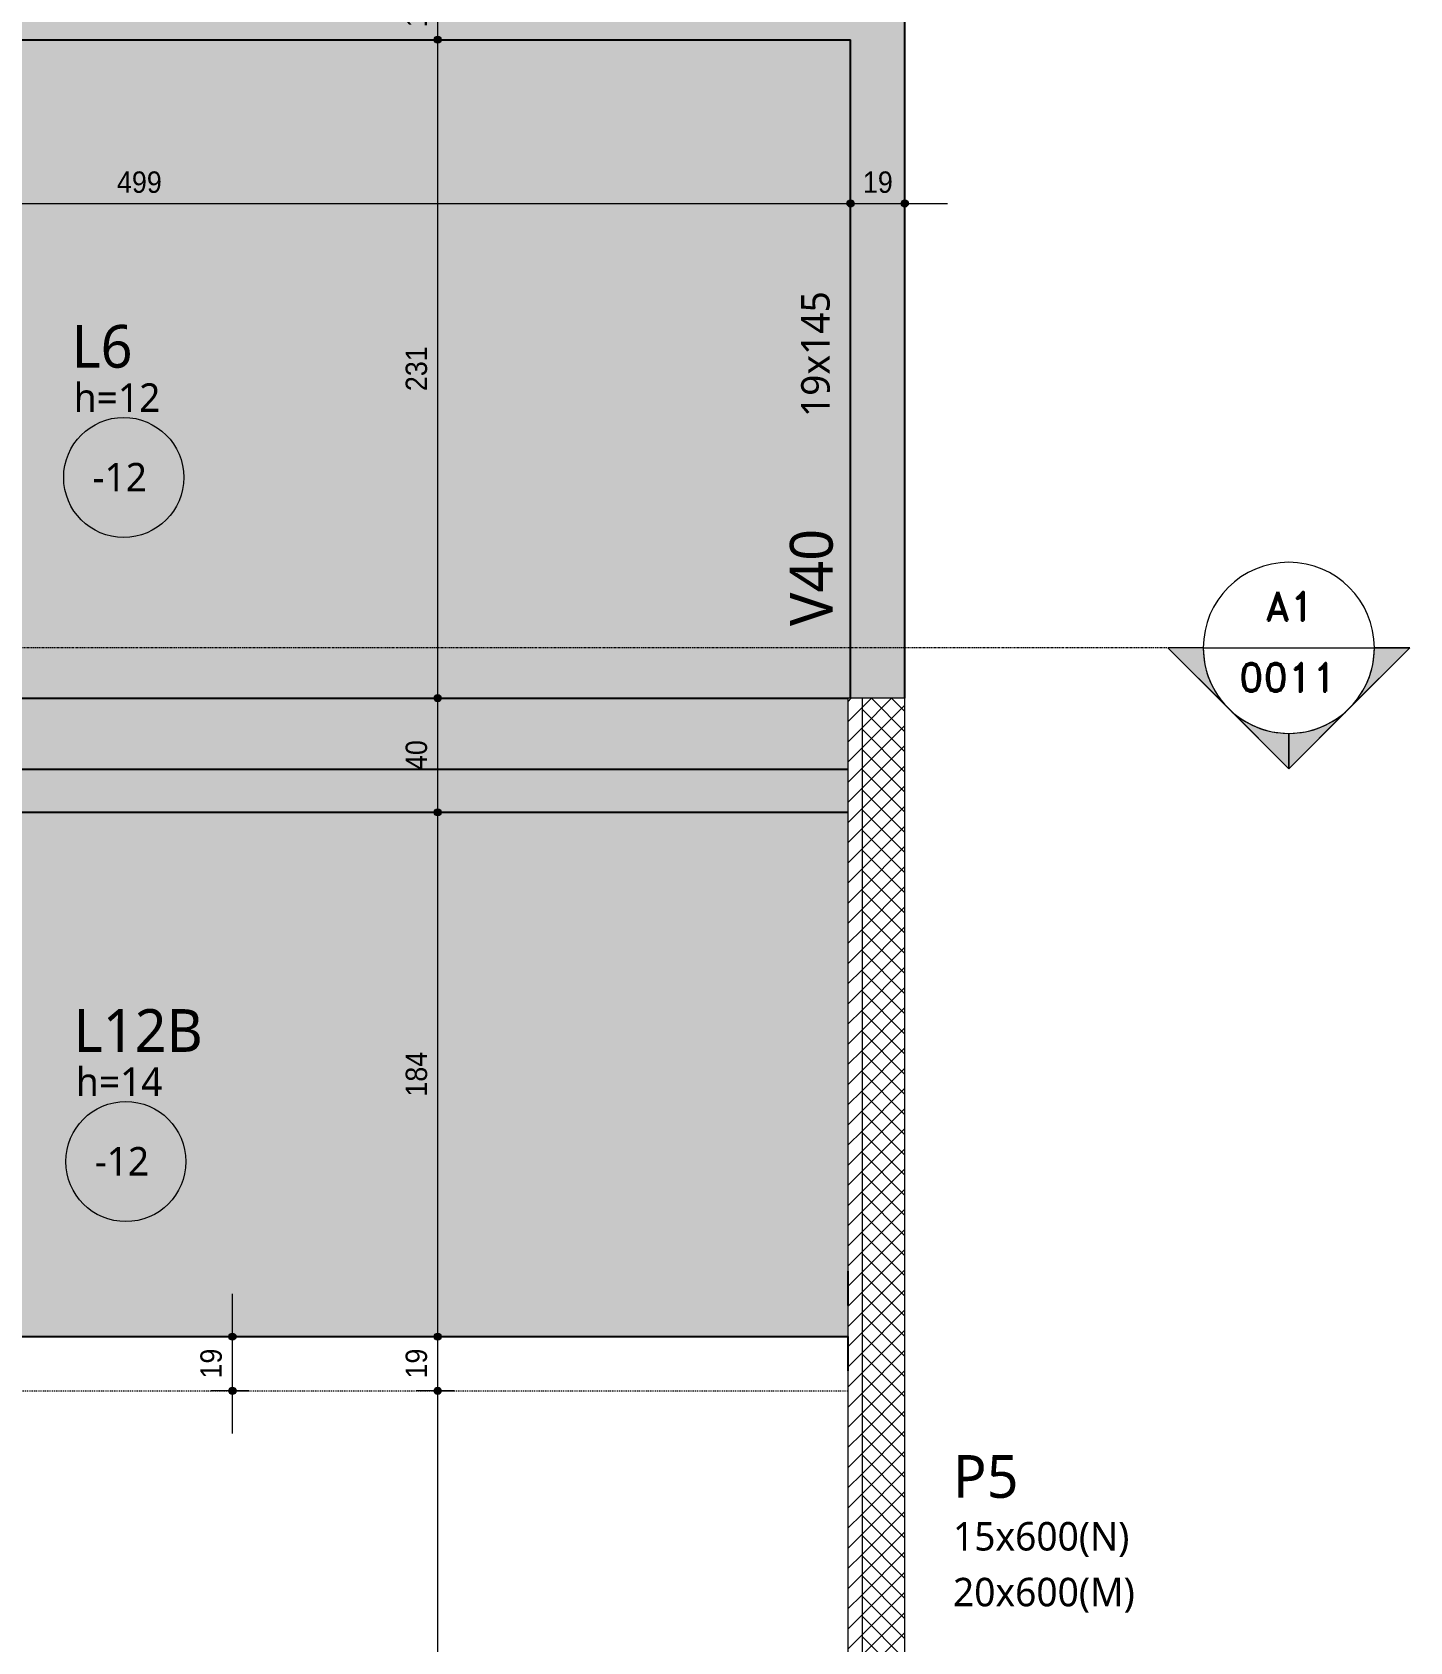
# Model space of a CAD drawing. Extents: x -1981 to 38708, y -3196 to 88064.
# Drawn here: x 1042 to 1525, y 376 to 941 of the extents above; entities that cross this region are included whole.
import ezdxf

# ---------------------------------------------------------------- set-up
doc = ezdxf.new("R2010")
doc.units = 0
for name, pattern in [('Aligning Line', [0.635, 0.3175, -0.3175]), ('Centro de 6 mm', [1.32, 0.6, -0.24, 0.24, -0.24]), ('Hidden', [0.714375, 0.47625, -0.238125]), ('Traço', [0.635, 0.3175, -0.3175])]:
    doc.linetypes.add(name, pattern=pattern)
for name, color, linetype, lineweight in [('A-ANNO-DIMS', 7, 'Continuous', 9), ('A-ANNO-DIMS-50', 7, 'Continuous', 9), ('A-DETL', 7, 'Hidden', 18), ('A-DETL-GENF', 7, 'Continuous', 18), ('A-DETL-THIN', 7, 'Continuous', 25), ('A-FLOR', 7, 'Continuous', 25), ('A-FLOR-IDEN', 7, 'Continuous', 9), ('G-ANNO-SYMB', 7, 'Continuous', 9), ('S-BEAM', 7, 'Continuous', 25), ('S-BEAM-HDLN', 7, 'Traço', 25), ('S-BEAM-IDEN', 7, 'Continuous', 9), ('S-COLS-IDEN', 7, 'Continuous', 9)]:
    doc.layers.add(name, color=color, linetype=linetype, lineweight=lineweight)
doc.styles.add('Arial_1', font='arial.ttf', dxfattribs={"width": 0.9, "height": 7.5})
doc.styles.add('Gadugi_1', font='gadugi.ttf', dxfattribs={"height": 15})
doc.styles.add('Gadugi_2', font='gadugi.ttf', dxfattribs={"height": 10})
doc.styles.add('RomanD', font='romand__.ttf', dxfattribs={"height": 10})
doc.dimstyles.new('PED_1_5mm_ESQ', dxfattribs={"dimscale": 30.48, "dimtxt": 7.651945, "dimasz": 0.328084, "dimexe": 0.246063, "dimexo": 0.246063, "dimgap": 0.049213, "dimtad": 1, "dimdec": 1, "dimrnd": 0.5, "dimdsep": 46, "dimtxsty": 'Arial_1', "dimblk1": 'DOTSMALL', "dimblk2": 'DOTSMALL', "dimsah": 1, "dimcen": 0.09, "dimdle": 0.492126, "dimazin": 0, "dimtfac": 1, "dimtdec": 4, "dimtix": 1, "dimtmove": 0, "dimatfit": 3, "dimfxl": 1, "dimtvp": 1, "dimtolj": 1, "dimtzin": 0, "dimarcsym": 2})

# ---------------------------------------------------------------- blocks, each defined once
blk = doc.blocks.new('PED_TAG_LAJE_R03 - TÍTULO_ESPESSURA_REBAIXO-2582888-PL D 001 - FORMA DO 1º PAVIMENTO')
at = {"layer": 'A-FLOR-IDEN'}
blk.add_circle((-0.108, -0.761), 0.421, dxfattribs=at)
blk = doc.blocks.new('Corte - M_Cabeça do corte - Preenchida-2060824-PL D 001 - FORMA DO 1º PAVIMENTO')
at = {"layer": 'G-ANNO-SYMB'}
h = blk.add_hatch(color=256, dxfattribs=at)
edge = h.paths.add_edge_path(flags=0)
edge.add_line((-0.6, 0.849), (-0.6, 0.6))
edge.add_arc((-0.6, 0), 0.6, 90, 135)
edge.add_line((-1.024, 0.424), (-0.6, 0.849))
h = blk.add_hatch(color=256, dxfattribs=at)
edge = h.paths.add_edge_path(flags=0)
edge.add_line((-0.6, 0.849), (-0.176, 0.424))
edge.add_arc((-0.6, 0), 0.6, 45, 90)
edge.add_line((-0.6, 0.6), (-0.6, 0.849))
h = blk.add_hatch(color=256, dxfattribs=at)
edge = h.paths.add_edge_path(flags=0)
edge.add_line((-1.449, 0), (-1.024, 0.424))
edge.add_arc((-0.6, 0), 0.6, 135, 180)
edge.add_line((-1.2, 0), (-1.449, 0))
h = blk.add_hatch(color=256, dxfattribs=at)
edge = h.paths.add_edge_path(flags=0)
edge.add_line((0.249, 0), (0, 0))
edge.add_arc((-0.6, 0), 0.6, 360, 405)
edge.add_line((-0.176, 0.424), (0.249, 0))
for p, q in [((-0.6, 0.849), (-1.449, 0)), ((-0.6, 0.849), (-1.024, 0.424)), ((-0.6, 0.849), (0.249, 0)), ((-0.6, 0.6), (-0.6, 0.849)), ((-0.6, 0.849), (-0.6, 0.6)), ((-0.176, 0.424), (-0.6, 0.849)), ((-1.024, 0.424), (-1.449, 0)), ((0.249, 0), (-0.176, 0.424)), ((-1.449, 0), (-1.2, 0)), ((0, 0), (0.249, 0)), ((-1.2, 0), (-1.449, 0)), ((0, 0), (0.249, 0))]:
    blk.add_line(p, q, dxfattribs=at)
for start, end in [(360, 180), (90, 135), (45, 90), (135, 180), (360, 45), (180, 360)]:
    blk.add_arc((-0.6, 0), 0.6, start, end, dxfattribs=at)
blk = doc.blocks.new('DIMBLOCK4-PL D 001 - FORMA DO 1º PAVIMENTO')
at = {"layer": 'A-ANNO-DIMS-50', "transparency": 16777216}
h = blk.add_hatch(color=256, dxfattribs=at)
edge = h.paths.add_edge_path(flags=0)
edge.add_arc((1112.38, 483.2), 1.25, 0, 360)
h = blk.add_hatch(color=256, dxfattribs=at)
edge = h.paths.add_edge_path(flags=0)
edge.add_arc((1112.38, 464.2), 1.25, 0, 360)
for p, q in [((1112.38, 449.2), (1112.38, 498.2)), ((1118.11, 483.2), (1104.88, 483.2)), ((1112.38, 483.2), (1118.11, 483.2)), ((1118.11, 464.2), (1104.88, 464.2)), ((1112.38, 464.2), (1118.11, 464.2))]:
    blk.add_line(p, q, dxfattribs=at)
for centre in [(1112.38, 483.2), (1112.38, 464.2)]:
    blk.add_circle(centre, 1.25, dxfattribs=at)
at = {"layer": 'A-ANNO-DIMS-50', "color": 0, "transparency": 16777216, "insert": (1101.14, 468.52), "char_height": 7.5, "width": 12.4315, "attachment_point": 1, "rotation": 90, "line_spacing_factor": 0.941778, "style": 'Arial_1'}
blk.add_mtext('19', dxfattribs=at)
blk = doc.blocks.new('_DotSmall')
at = {"color": 0, "linetype": 'ByBlock', "const_width": 0.5}
blk.add_lwpolyline([(-0.0625, 0, 1), (0.0625, 0, 1)], format="xyb", close=True, dxfattribs=at)
blk = doc.blocks.new('DIMBLOCK15-PL D 001 - FORMA DO 1º PAVIMENTO')
at = {"layer": 'A-ANNO-DIMS-50', "transparency": 16777216}
h = blk.add_hatch(color=256, dxfattribs=at)
edge = h.paths.add_edge_path(flags=0)
edge.add_arc((830.15, 880.67), 1.25, 0, 360)
h = blk.add_hatch(color=256, dxfattribs=at)
edge = h.paths.add_edge_path(flags=0)
edge.add_arc((1329.15, 880.67), 1.25, 0, 360)
for p, q in [((830.15, 874.94), (830.15, 888.17)), ((1329.15, 874.94), (1329.15, 888.17)), ((830.15, 880.67), (1329.15, 880.67)), ((830.15, 880.67), (830.15, 874.94)), ((1329.15, 880.67), (1329.15, 874.94))]:
    blk.add_line(p, q, dxfattribs=at)
for centre in [(830.15, 880.67), (1329.15, 880.67)]:
    blk.add_circle(centre, 1.25, dxfattribs=at)
at = {"layer": 'A-ANNO-DIMS-50', "color": 0, "transparency": 16777216, "insert": (1071.88, 891.9), "char_height": 7.5, "width": 18.6472, "attachment_point": 1, "line_spacing_factor": 0.941778, "style": 'Arial_1'}
blk.add_mtext('499', dxfattribs=at)
blk = doc.blocks.new('DIMBLOCK16-PL D 001 - FORMA DO 1º PAVIMENTO')
at = {"layer": 'A-ANNO-DIMS-50', "transparency": 16777216}
h = blk.add_hatch(color=256, dxfattribs=at)
edge = h.paths.add_edge_path(flags=0)
edge.add_arc((1329.15, 880.67), 1.25, 0, 360)
h = blk.add_hatch(color=256, dxfattribs=at)
edge = h.paths.add_edge_path(flags=0)
edge.add_arc((1348.15, 880.67), 1.25, 0, 360)
for p, q in [((1329.15, 874.94), (1329.15, 888.17)), ((1348.15, 874.94), (1348.15, 888.17)), ((1329.15, 880.67), (1363.15, 880.67)), ((1329.15, 880.67), (1329.15, 874.94)), ((1348.15, 880.67), (1348.15, 874.94))]:
    blk.add_line(p, q, dxfattribs=at)
for centre in [(1329.15, 880.67), (1348.15, 880.67)]:
    blk.add_circle(centre, 1.25, dxfattribs=at)
at = {"layer": 'A-ANNO-DIMS-50', "color": 0, "transparency": 16777216, "insert": (1333.47, 891.9), "char_height": 7.5, "width": 12.4315, "attachment_point": 1, "line_spacing_factor": 0.941778, "style": 'Arial_1'}
blk.add_mtext('19', dxfattribs=at)
blk = doc.blocks.new('DIMBLOCK26-PL D 001 - FORMA DO 1º PAVIMENTO')
at = {"layer": 'A-ANNO-DIMS-50', "transparency": 16777216}
h = blk.add_hatch(color=256, dxfattribs=at)
edge = h.paths.add_edge_path(flags=0)
edge.add_arc((1184.36, 464.2), 1.25, 0, 360)
h = blk.add_hatch(color=256, dxfattribs=at)
edge = h.paths.add_edge_path(flags=0)
edge.add_arc((1184.36, -7.88), 1.25, 0, 360)
for p, q in [((1190.09, 464.2), (1176.86, 464.2)), ((1184.36, -7.88), (1184.36, 464.2)), ((1184.36, 464.2), (1190.09, 464.2)), ((1190.09, -7.88), (1176.86, -7.88)), ((1184.36, -7.88), (1190.09, -7.88))]:
    blk.add_line(p, q, dxfattribs=at)
for centre in [(1184.36, 464.2), (1184.36, -7.88)]:
    blk.add_circle(centre, 1.25, dxfattribs=at)
at = {"layer": 'A-ANNO-DIMS-50', "color": 0, "transparency": 16777216, "insert": (1173.12, 220.39), "char_height": 7.5, "width": 18.6472, "attachment_point": 1, "rotation": 90, "line_spacing_factor": 0.941778, "style": 'Arial_1'}
blk.add_mtext('472', dxfattribs=at)
blk = doc.blocks.new('DIMBLOCK27-PL D 001 - FORMA DO 1º PAVIMENTO')
at = {"layer": 'A-ANNO-DIMS-50', "transparency": 16777216}
h = blk.add_hatch(color=256, dxfattribs=at)
edge = h.paths.add_edge_path(flags=0)
edge.add_arc((1184.36, 483.2), 1.25, 0, 360)
h = blk.add_hatch(color=256, dxfattribs=at)
edge = h.paths.add_edge_path(flags=0)
edge.add_arc((1184.36, 464.2), 1.25, 0, 360)
for p, q in [((1190.09, 483.2), (1176.86, 483.2)), ((1184.36, 464.2), (1184.36, 483.2)), ((1184.36, 483.2), (1190.09, 483.2)), ((1190.09, 464.2), (1176.86, 464.2)), ((1184.36, 464.2), (1190.09, 464.2))]:
    blk.add_line(p, q, dxfattribs=at)
for centre in [(1184.36, 483.2), (1184.36, 464.2)]:
    blk.add_circle(centre, 1.25, dxfattribs=at)
at = {"layer": 'A-ANNO-DIMS-50', "color": 0, "transparency": 16777216, "insert": (1173.12, 468.52), "char_height": 7.5, "width": 12.4315, "attachment_point": 1, "rotation": 90, "line_spacing_factor": 0.941778, "style": 'Arial_1'}
blk.add_mtext('19', dxfattribs=at)
blk = doc.blocks.new('DIMBLOCK28-PL D 001 - FORMA DO 1º PAVIMENTO')
at = {"layer": 'A-ANNO-DIMS-50', "transparency": 16777216}
h = blk.add_hatch(color=256, dxfattribs=at)
edge = h.paths.add_edge_path(flags=0)
edge.add_arc((1184.36, 667.12), 1.25, 0, 360)
h = blk.add_hatch(color=256, dxfattribs=at)
edge = h.paths.add_edge_path(flags=0)
edge.add_arc((1184.36, 483.2), 1.25, 0, 360)
for p, q in [((1190.09, 667.12), (1176.86, 667.12)), ((1184.36, 483.2), (1184.36, 667.12)), ((1184.36, 667.12), (1190.09, 667.12)), ((1190.09, 483.2), (1176.86, 483.2)), ((1184.36, 483.2), (1190.09, 483.2))]:
    blk.add_line(p, q, dxfattribs=at)
for centre in [(1184.36, 667.12), (1184.36, 483.2)]:
    blk.add_circle(centre, 1.25, dxfattribs=at)
at = {"layer": 'A-ANNO-DIMS-50', "color": 0, "transparency": 16777216, "insert": (1173.12, 567.39), "char_height": 7.5, "width": 18.6472, "attachment_point": 1, "rotation": 90, "line_spacing_factor": 0.941778, "style": 'Arial_1'}
blk.add_mtext('184', dxfattribs=at)
blk = doc.blocks.new('DIMBLOCK29-PL D 001 - FORMA DO 1º PAVIMENTO')
at = {"layer": 'A-ANNO-DIMS-50', "transparency": 16777216}
h = blk.add_hatch(color=256, dxfattribs=at)
edge = h.paths.add_edge_path(flags=0)
edge.add_arc((1184.36, 707.12), 1.25, 0, 360)
h = blk.add_hatch(color=256, dxfattribs=at)
edge = h.paths.add_edge_path(flags=0)
edge.add_arc((1184.36, 667.12), 1.25, 0, 360)
for p, q in [((1190.09, 707.12), (1176.86, 707.12)), ((1184.36, 667.12), (1184.36, 707.12)), ((1184.36, 707.12), (1190.09, 707.12)), ((1190.09, 667.12), (1176.86, 667.12)), ((1184.36, 667.12), (1190.09, 667.12))]:
    blk.add_line(p, q, dxfattribs=at)
for centre in [(1184.36, 707.12), (1184.36, 667.12)]:
    blk.add_circle(centre, 1.25, dxfattribs=at)
at = {"layer": 'A-ANNO-DIMS-50', "color": 0, "transparency": 16777216, "insert": (1173.12, 681.94), "char_height": 7.5, "width": 12.4315, "attachment_point": 1, "rotation": 90, "line_spacing_factor": 0.941778, "style": 'Arial_1'}
blk.add_mtext('40', dxfattribs=at)
blk = doc.blocks.new('DIMBLOCK30-PL D 001 - FORMA DO 1º PAVIMENTO')
at = {"layer": 'A-ANNO-DIMS-50', "transparency": 16777216}
h = blk.add_hatch(color=256, dxfattribs=at)
edge = h.paths.add_edge_path(flags=0)
edge.add_arc((1184.36, 938.12), 1.25, 0, 360)
h = blk.add_hatch(color=256, dxfattribs=at)
edge = h.paths.add_edge_path(flags=0)
edge.add_arc((1184.36, 707.12), 1.25, 0, 360)
for p, q in [((1190.09, 938.12), (1176.86, 938.12)), ((1184.36, 707.12), (1184.36, 938.12)), ((1184.36, 938.12), (1190.09, 938.12)), ((1190.09, 707.12), (1176.86, 707.12)), ((1184.36, 707.12), (1190.09, 707.12))]:
    blk.add_line(p, q, dxfattribs=at)
for centre in [(1184.36, 938.12), (1184.36, 707.12)]:
    blk.add_circle(centre, 1.25, dxfattribs=at)
at = {"layer": 'A-ANNO-DIMS-50', "color": 0, "transparency": 16777216, "insert": (1173.12, 814.85), "char_height": 7.5, "width": 18.6472, "attachment_point": 1, "rotation": 90, "line_spacing_factor": 0.941778, "style": 'Arial_1'}
blk.add_mtext('231', dxfattribs=at)
blk = doc.blocks.new('DIMBLOCK31-PL D 001 - FORMA DO 1º PAVIMENTO')
at = {"layer": 'A-ANNO-DIMS-50', "transparency": 16777216}
h = blk.add_hatch(color=256, dxfattribs=at)
edge = h.paths.add_edge_path(flags=0)
edge.add_arc((1184.36, 957.12), 1.25, 0, 360)
h = blk.add_hatch(color=256, dxfattribs=at)
edge = h.paths.add_edge_path(flags=0)
edge.add_arc((1184.36, 938.12), 1.25, 0, 360)
for p, q in [((1190.09, 957.12), (1176.86, 957.12)), ((1184.36, 938.12), (1184.36, 957.12)), ((1184.36, 957.12), (1190.09, 957.12)), ((1190.09, 938.12), (1176.86, 938.12)), ((1184.36, 938.12), (1190.09, 938.12))]:
    blk.add_line(p, q, dxfattribs=at)
for centre in [(1184.36, 957.12), (1184.36, 938.12)]:
    blk.add_circle(centre, 1.25, dxfattribs=at)
at = {"layer": 'A-ANNO-DIMS-50', "color": 0, "transparency": 16777216, "insert": (1173.12, 942.44), "char_height": 7.5, "width": 12.4315, "attachment_point": 1, "rotation": 90, "line_spacing_factor": 0.941778, "style": 'Arial_1'}
blk.add_mtext('19', dxfattribs=at)

msp = doc.modelspace()

# ---------------------------------------------------------------- hatches: boundary and pattern name
at = {"layer": 'A-DETL-GENF', "true_color": 0x808080}
h = msp.add_hatch(dxfattribs=at)
h.set_pattern_fill('FP_1', color=8, style=0, pattern_type=2)
h.set_pattern_definition([(45, (0, 0), (-3.535534, 3.535534), [])])
h.paths.add_polyline_path([(1333.15, 107.17), (1333.15, 707.12), (1328.15, 707.12), (1328.15, 107.17)], flags=0)
at = {"layer": 'A-DETL-GENF', "true_color": 0x0000ff}
h = msp.add_hatch(dxfattribs=at)
h.set_pattern_fill('FP_2', color=5, style=0, pattern_type=2)
h.set_pattern_definition([(45, (0, 0), (-3.535534, 3.535534), []), (135, (0, 0), (-3.535534, -3.535534), [])])
h.paths.add_polyline_path([(1333.15, 107.17), (1348.15, 107.17), (1343.15, 109.67), (1348.15, 112.17), (1348.15, 707.12), (1333.15, 707.12), (1333.15, 213.12)], flags=0)
at = {"layer": 'A-FLOR', "true_color": 0xccffcc}
for points in [[(1329.15, 707.12), (1329.15, 938.12), (830.15, 938.12), (830.15, 707.15), (1328.15, 707.12)], [(1328.15, 483.2), (1328.15, 667.12), (832.65, 667.12), (832.65, 665.6), (852.14, 665.6), (852.14, 631.3), (832.65, 631.3), (832.65, 592.56), (852.14, 592.56), (852.14, 548.17), (832.65, 548.17), (832.65, 483.2), (1135.72, 483.2)]]:
    msp.add_hatch(color=254, dxfattribs=at).paths.add_polyline_path(points, flags=0)
at = {"layer": 'S-BEAM', "true_color": 0xd9d9d9}
for points in [[(463.65, 938.12), (1329.15, 938.12), (1329.15, 957.12), (127.64, 957.12), (127.64, 938.12), (459.45, 938.12)], [(1333.15, 707.12), (1348.15, 707.12), (1348.15, 957.12), (1329.15, 957.12), (1329.15, 707.12)]]:
    msp.add_hatch(color=254, dxfattribs=at).paths.add_polyline_path(points, flags=0)
at = {"layer": 'S-BEAM', "true_color": 0xccffcc}
msp.add_hatch(color=254, dxfattribs=at).paths.add_polyline_path([(872.09, 667.12), (1328.15, 667.12), (1328.15, 707.12), (868.9, 707.12), (868.9, 683.12), (832.65, 683.12), (832.65, 667.12), (868.9, 667.12)], flags=0)

# ---------------------------------------------------------------- linework, layer by layer
at = {"layer": 'A-DETL', "linetype": 'Continuous'}
for p, q in [((1333.15, 707.12), (1328.15, 707.12)), ((1328.15, 707.12), (1328.15, 107.17)), ((1348.15, 707.12), (1333.15, 707.12)), ((1333.15, 707.12), (1333.15, 107.17)), ((1348.15, 112.17), (1348.15, 707.12))]:
    msp.add_line(p, q, dxfattribs=at)
at = {"layer": 'A-DETL', "linetype": 'Aligning Line'}
msp.add_line((832.65, 464.2), (1328.15, 464.2), dxfattribs=at)
at = {"layer": 'A-DETL-THIN'}
for p, q in [((1328.15, 506.12), (1328.15, 494.12)), ((1328.15, 483.2), (1328.15, 471.2))]:
    msp.add_line(p, q, dxfattribs=at)
at = {"layer": 'G-ANNO-SYMB', "linetype": 'Centro de 6 mm'}
msp.add_line((1452.82, 724.8), (-1870.8, 724.8), dxfattribs=at)
at = {"layer": 'G-ANNO-SYMB'}
msp.add_line((1452.82, 724.8), (1512.82, 724.8), dxfattribs=at)
at = {"layer": 'S-BEAM'}
for p, q in [((1348.15, 707.12), (1348.15, 957.12)), ((463.65, 938.12), (1329.15, 938.12)), ((1329.15, 707.12), (1329.15, 938.12)), ((868.9, 707.12), (1328.15, 707.12)), ((832.65, 667.12), (1328.15, 667.12)), ((832.65, 483.2), (1328.15, 483.2))]:
    msp.add_line(p, q, dxfattribs=at)
at = {"layer": 'S-BEAM-HDLN', "linetype": 'Continuous'}
msp.add_line((1328.15, 682.12), (832.65, 682.12), dxfattribs=at)

# ---------------------------------------------------------------- block references
at = {"layer": 'A-FLOR-IDEN', "xscale": 49.99999999999998, "yscale": 49.99999999999998, "zscale": 49.99999999999998}
for p in [(1079.65, 822.62), (1080.4, 582.66)]:
    msp.add_blockref('PED_TAG_LAJE_R03 - TÍTULO_ESPESSURA_REBAIXO-2582888-PL D 001 - FORMA DO 1º PAVIMENTO', p, dxfattribs=at)
at = {"layer": 'G-ANNO-SYMB', "xscale": 49.99999999999998, "yscale": 49.99999999999998, "zscale": 49.99999999999998, "rotation": 180}
msp.add_blockref('Corte - M_Cabeça do corte - Preenchida-2060824-PL D 001 - FORMA DO 1º PAVIMENTO', (1452.82, 724.8), dxfattribs=at)

# ---------------------------------------------------------------- texts
at = {"layer": 'A-FLOR-IDEN', "attachment_point": 1}
for s, insert, char_height, width, style in [('L6', (1055.94, 838.05), 15, 26.0548, 'Gadugi_1'), ('h=12', (1056.72, 817.58), 10, 39.6835, 'Gadugi_2'), ('-12', (1063.33, 789.67), 10, 25.2532, 'Gadugi_2'), ('L12B', (1056.69, 598.09), 15, 54.9156, 'Gadugi_1'), ('h=14', (1057.47, 577.62), 10, 39.6835, 'Gadugi_2'), ('-12', (1064.08, 549.71), 10, 25.2532, 'Gadugi_2')]:
    msp.add_mtext(s, dxfattribs=dict(at, insert=insert, char_height=char_height, width=width, style=style))
at = {"layer": 'G-ANNO-SYMB', "char_height": 10, "attachment_point": 1, "style": 'RomanD'}
for s, insert, width in [('A1', (1474.63, 744.42), 22.4472), ('0011', (1465.36, 719.48), 44.8945)]:
    msp.add_mtext(s, dxfattribs=dict(at, insert=insert, width=width))
at = {"layer": 'S-BEAM-IDEN', "attachment_point": 1, "rotation": 90}
for s, insert, char_height, width, style in [('19x145', (1311.81, 805.75), 10, 54.1139, 'Gadugi_2'), ('V40', (1307.88, 732.45), 15, 44.0928, 'Gadugi_1')]:
    msp.add_mtext(s, dxfattribs=dict(at, insert=insert, char_height=char_height, width=width, style=style))
at = {"layer": 'S-COLS-IDEN', "attachment_point": 1}
for s, insert, char_height, width, style in [('P5', (1365.05, 441.67), 15, 28.4599, 'Gadugi_1'), ('15x600(N)', (1365.05, 418.18), 10, 77.3628, 'Gadugi_2'), ('20x600(M)', (1365.05, 398.61), 10, 80.1687, 'Gadugi_2')]:
    msp.add_mtext(s, dxfattribs=dict(at, insert=insert, char_height=char_height, width=width, style=style))

# ---------------------------------------------------------------- dimensions: what is measured, and where the dimension line sits
at = {"layer": 'A-ANNO-DIMS'}
for base, p1, p2, override, picture, middle in [((1184.36, 957.12), (1182.59, 938.12), (1182.59, 957.12), {"dimpost": '<>', "dimfxl": 19}, 'DIMBLOCK31-PL D 001 - FORMA DO 1º PAVIMENTO', (1179.03, 947.62)), ((1184.36, 938.12), (1182.59, 707.12), (1182.59, 938.12), {"dimpost": '<>', "dimfxl": 230.999896}, 'DIMBLOCK30-PL D 001 - FORMA DO 1º PAVIMENTO', (1179.02, 822.62)), ((1184.36, 707.12), (1182.59, 667.12), (1182.59, 707.12), {"dimpost": '<>', "dimfxl": 40}, 'DIMBLOCK29-PL D 001 - FORMA DO 1º PAVIMENTO', (1179.03, 687.12)), ((1184.36, 667.12), (1182.59, 483.2), (1182.59, 667.12), {"dimpost": '<>', "dimfxl": 183.91813}, 'DIMBLOCK28-PL D 001 - FORMA DO 1º PAVIMENTO', (1179.03, 575.16)), ((1112.38, 483.2), (1110.61, 464.2), (1110.61, 483.2), {"dimpost": '<>', "dimfxl": 19}, 'DIMBLOCK4-PL D 001 - FORMA DO 1º PAVIMENTO', (1107.05, 473.7)), ((1184.36, 483.2), (1182.59, 464.2), (1182.59, 483.2), {"dimpost": '<>', "dimfxl": 19}, 'DIMBLOCK27-PL D 001 - FORMA DO 1º PAVIMENTO', (1179.03, 473.7)), ((1184.36, 464.2), (1182.59, -7.88), (1182.59, 464.2), {"dimpost": '<>', "dimfxl": 472.081965}, 'DIMBLOCK26-PL D 001 - FORMA DO 1º PAVIMENTO', (1179.09, 228.16))]:
    dim = msp.add_linear_dim(base=base, p1=p1, p2=p2, angle=90, dimstyle='PED_1_5mm_ESQ', override=override, dxfattribs=at)
    dim.commit()
    dim.dimension.update_dxf_attribs({"geometry": picture, "text_midpoint": middle})
for base, p1, p2, override, picture, middle in [((1329.15, 880.67), (830.15, 882.44), (1329.15, 882.44), {"dimpost": '<>', "dimfxl": 499}, 'DIMBLOCK15-PL D 001 - FORMA DO 1º PAVIMENTO', (1079.65, 886)), ((1348.15, 880.67), (1329.15, 882.44), (1348.15, 882.44), {"dimpost": '<>', "dimfxl": 19}, 'DIMBLOCK16-PL D 001 - FORMA DO 1º PAVIMENTO', (1338.65, 886))]:
    dim = msp.add_linear_dim(base=base, p1=p1, p2=p2, dimstyle='PED_1_5mm_ESQ', override=override, dxfattribs=at)
    dim.commit()
    dim.dimension.update_dxf_attribs({"geometry": picture, "text_midpoint": middle})

doc.saveas('drawing.dxf')
